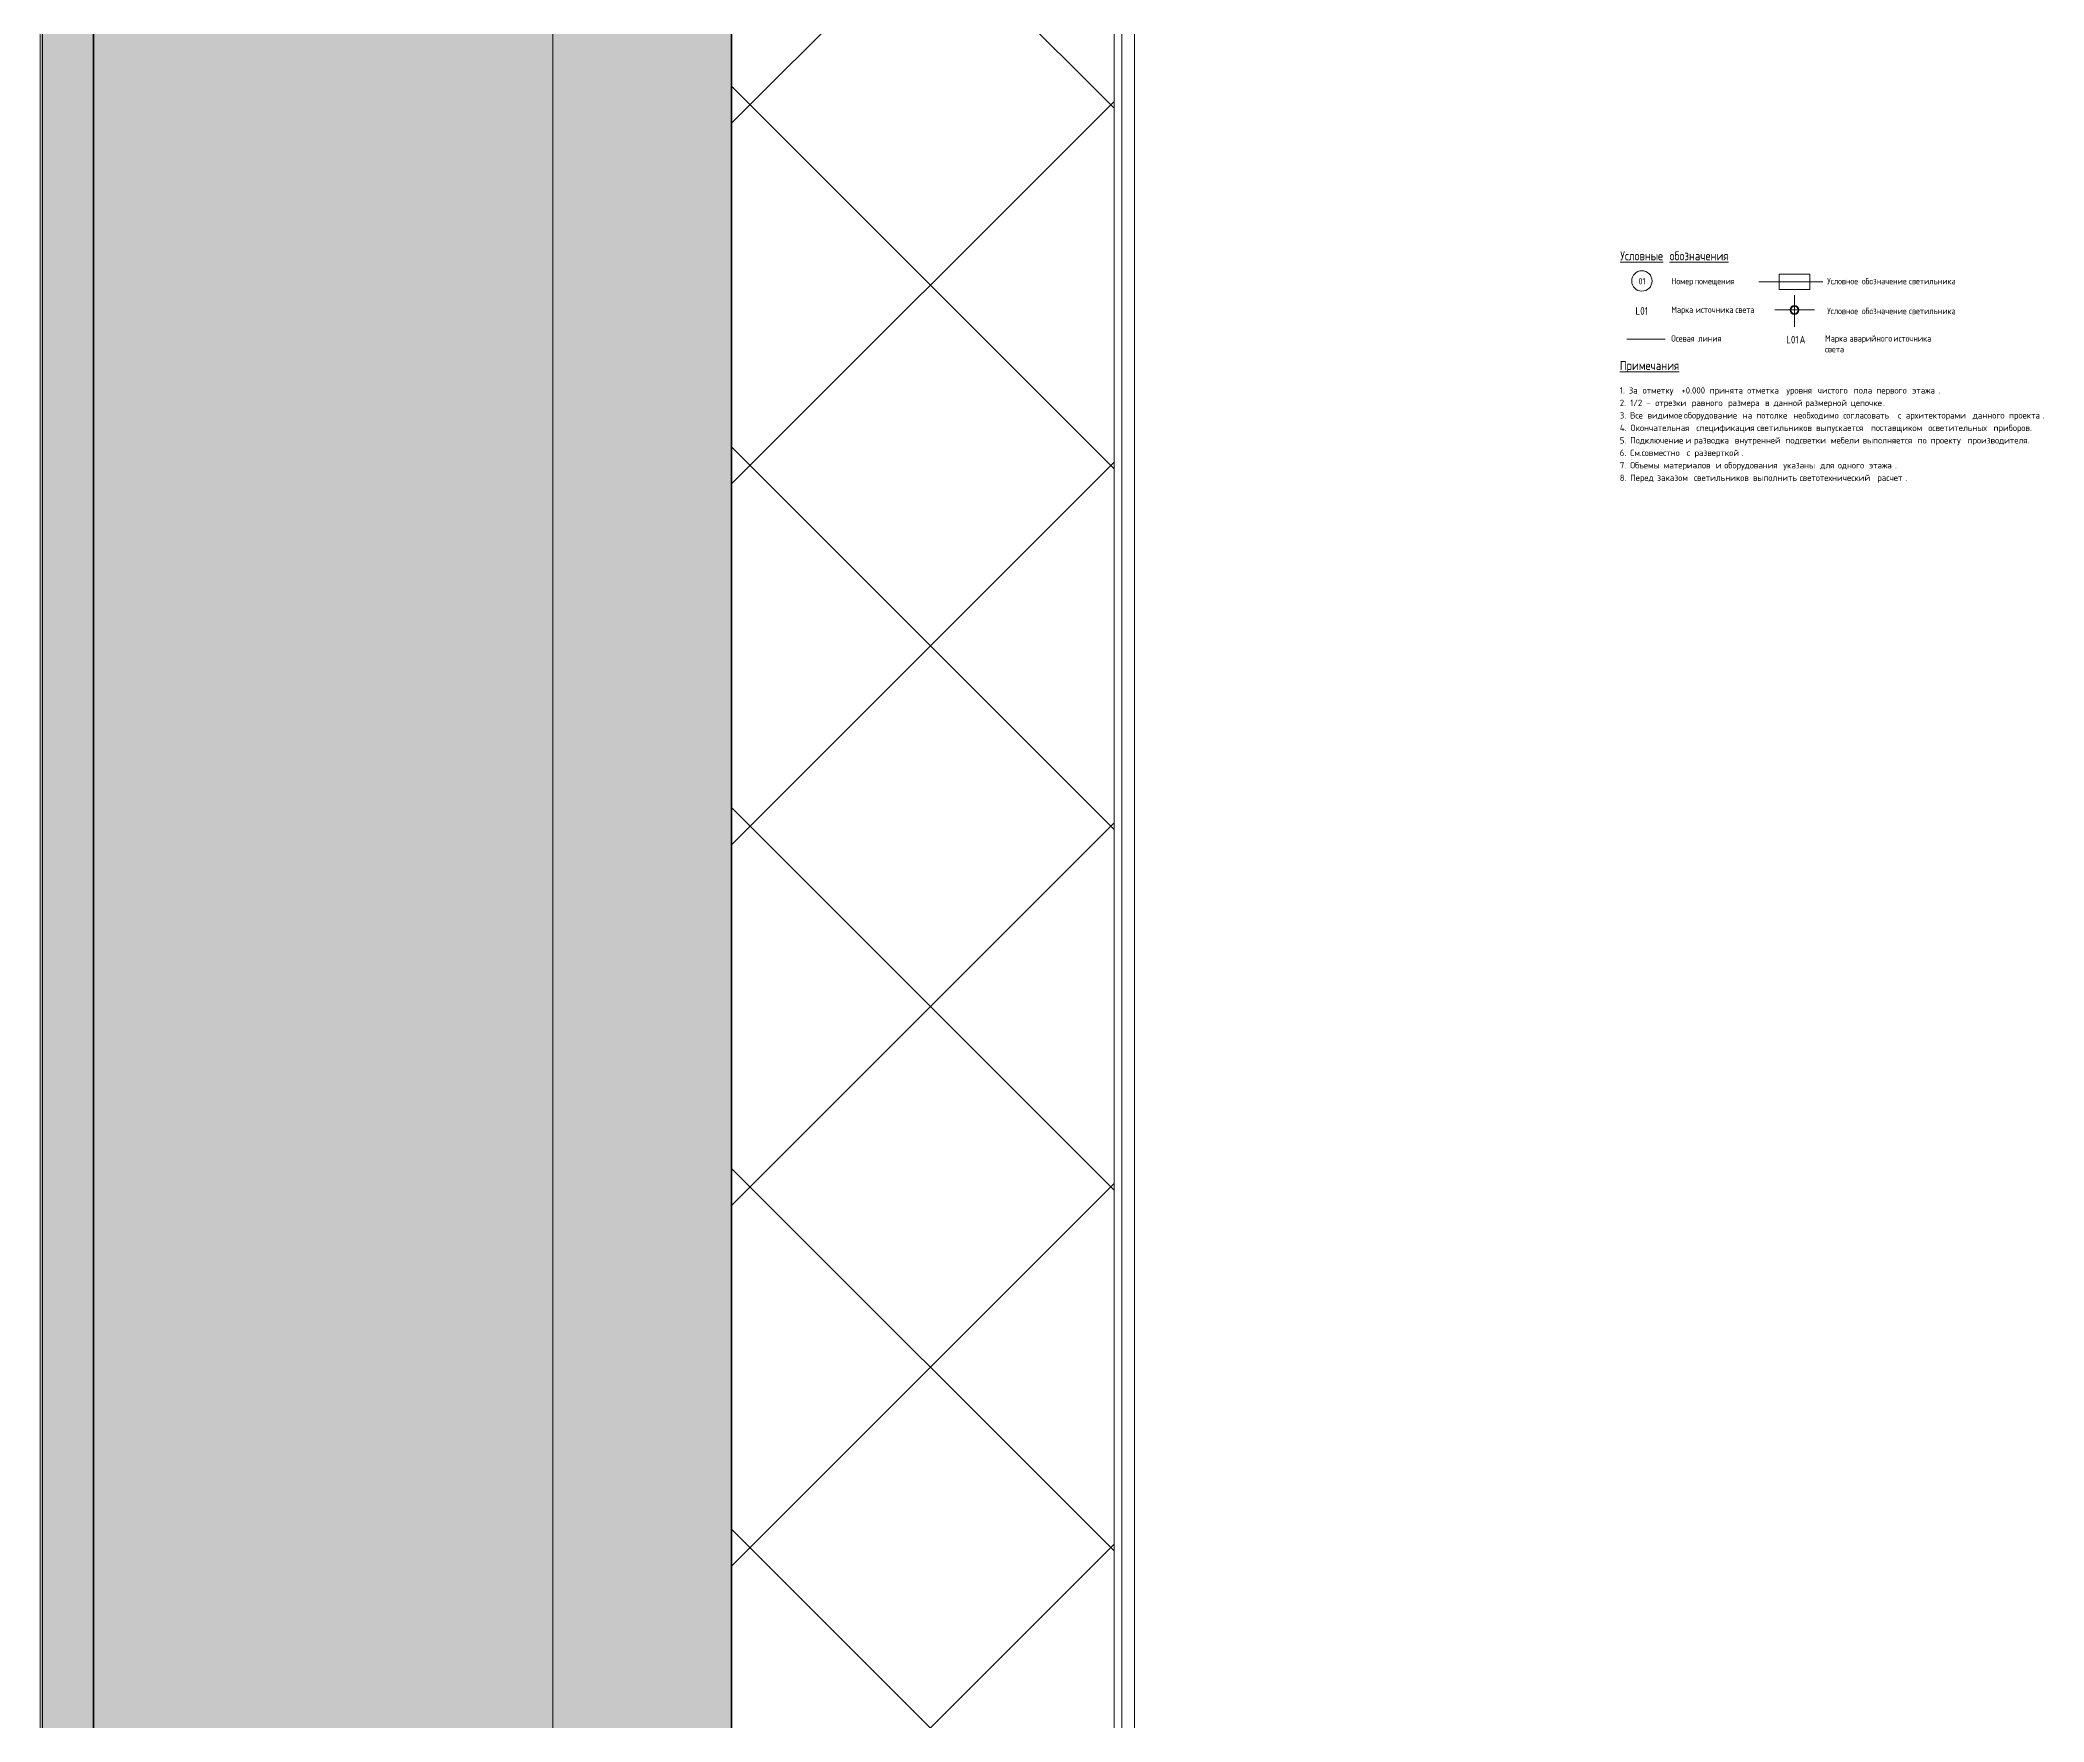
# Model space of a CAD drawing. Header units: millimetres. Extents: x 81682 to 274809, y -8553 to 29000.
# Drawn here: x 124809 to 125595, y 2548 to 3207 of the extents above; entities that cross this region are included whole.
import ezdxf

# ---------------------------------------------------------------- set-up
doc = ezdxf.new("R2010")
doc.units = ezdxf.units.MM
doc.linetypes.add('ADSK_Штрих_ш2 п1', pattern=[300, 200, -100])
doc.linetypes.add('Осевая', pattern=[3175, 635, -476.25, 1587.5, -476.25])
for name, color, linetype, lineweight in [('A-DETL', 7, 'Continuous', 9), ('A-DETL-1', 7, 'ADSK_Штрих_ш2 п1', 9), ('A-WALL', 7, 'Continuous', 9), ('G-ANNO-TEXT', 7, 'Continuous', 9), ('I-WALL', 7, 'Continuous', 9), ('Оси-2', 7, 'Осевая', 9)]:
    doc.layers.add(name, color=color, linetype=linetype, lineweight=lineweight)
for name, color, linetype, lineweight, true_color in [('A-WALL-3', 254, 'Continuous', 35, 0xbebebe), ('A-WALL-5', 254, 'Continuous', 13, 0xbebebe), ('A-WALL-6', 7, 'Continuous', 25, 0x3c3c3c), ('A-WALL-FNSH-1', 254, 'Continuous', 9, 0xbebebe), ('A-WALL-FNSH-2', 254, 'Continuous', 13, 0xbebebe), ('A-WALL-FNSH-3', 7, 'Continuous', 13, 0x3c3c3c), ('G-ANNO-TEXT-1', 1, 'Continuous', 9, 0xff0000)]:
    doc.layers.add(name, color=color, linetype=linetype, lineweight=lineweight, true_color=true_color)
doc.styles.add('GOST Common_2', font='GOST_Common.ttf', dxfattribs={"width": 0.9, "height": 3.5})
doc.styles.add('GOST Common_3', font='GOST_Common.ttf', dxfattribs={"width": 0.9, "height": 3})
doc.styles.add('GOST Common_4', font='GOST_Common.ttf', dxfattribs={"width": 0.9, "height": 2.5})
doc.styles.add('ISOCPEUR_4', font='isocpeur.ttf', dxfattribs={"height": 2.5})

msp = doc.modelspace()

# ---------------------------------------------------------------- hatches: boundary and pattern name
at = {"layer": 'A-WALL'}
h = msp.add_hatch(dxfattribs=at)
h.set_pattern_fill('FP_1', color=256, style=0, pattern_type=2)
h.set_pattern_definition([(45, (0, 0), (-70.71068, 70.71068), []), (135, (0, 0), (-70.71068, -70.71068), [])])
h.paths.add_polyline_path([(125080, -250), (125230, -250), (125230, 21400), (125080, 21400), (125080, -100)])
at = {"layer": 'I-WALL'}
h = msp.add_hatch(dxfattribs=at)
h.set_pattern_fill('FP_21', color=256, style=0, pattern_type=2)
h.set_pattern_definition([(0, (0, 0), (121.92, 30.48), [10.058, -81.382, 10.058, -81.382, -487.68]), (0, (0, 0), (121.92, 30.48), [-182.88, 10.058, -172.822, 10.058, -81.382, -213.36]), (0, (0, 0), (121.92, 30.48), [-457.2, 10.058, -50.902, 10.058, -142.342]), (120, (45.72, 15.24), (-87.356454, 90.345817), [10.058, -81.382, 10.058, -81.382, -487.68]), (120, (45.72, 15.24), (-87.356454, 90.345817), [-182.88, 10.058, -172.822, 10.058, -81.382, -213.36]), (120, (45.72, 15.24), (-87.356454, 90.345817), [-457.2, 10.058, -50.902, 10.058, -142.342]), (240, (60.96, 76.2), (-34.563546, -120.825817), [10.058, -81.382, 10.058, -81.382, -487.68]), (240, (60.96, 76.2), (-34.563546, -120.825817), [-182.88, 10.058, -172.822, 10.058, -81.382, -213.36]), (240, (60.96, 76.2), (-34.563546, -120.825817), [-457.2, 10.058, -50.902, 10.058, -142.342])])
h.paths.add_polyline_path([(124830, 160), (124830, 7701.04), (124810, 7700.04), (124810, 160)])
h = msp.add_hatch(dxfattribs=at)
h.set_pattern_fill('FP_3', color=256, style=0, pattern_type=2)
h.set_pattern_definition([(45, (0, 0), (-57.024626, 57.024626), []), (45, (57.025, 0), (-57.024626, 57.024626), [100.806, -20.161, 3.353, -16.808])])
h.paths.add_polyline_path([(124830, -100), (125080, -100), (125080, 7701.04), (124830, 7700.04), (124830, 150)])

# ---------------------------------------------------------------- linework, layer by layer
at = {"layer": 'A-DETL'}
for p, q in [((125490.74, 3109.69), (125490.74, 3115.69)), ((125490.74, 3115.69), (125502.74, 3115.69)), ((125502.74, 3115.69), (125502.74, 3109.69)), ((125490.74, 3109.69), (125502.74, 3109.69)), ((125496.74, 3101.59), (125496.74, 3103.59)), ((125496.74, 3101.59), (125494.74, 3101.59)), ((125496.74, 3101.59), (125496.74, 3099.59)), ((125496.74, 3101.59), (125498.74, 3101.59))]:
    msp.add_line(p, q, dxfattribs=at)
for centre, radius in [((125436.94, 3112.97), 4), ((125496.74, 3101.59), 1.74), ((125496.74, 3101.59), 1.45)]:
    msp.add_circle(centre, radius, dxfattribs=at)
at = {"layer": 'A-DETL-1'}
for p, q in [((125507.81, 3112.69), (125482.81, 3112.69)), ((125496.74, 3094.98), (125496.74, 3107.43)), ((125504.66, 3101.59), (125489.03, 3101.59)), ((125431.03, 3090.15), (125446.03, 3090.15))]:
    msp.add_line(p, q, dxfattribs=at)
at = {"layer": 'A-WALL'}
msp.add_line((125230, -250), (125230, 21550), dxfattribs=at)
at = {"layer": 'A-WALL-3'}
for p, q in [((125080, -100), (125080, 21400)), ((124830, 10380), (124830, 150))]:
    msp.add_line(p, q, dxfattribs=at)
at = {"layer": 'A-WALL-5'}
msp.add_line((125080, 10600), (125080, -100), dxfattribs=at)
at = {"layer": 'A-WALL-6'}
msp.add_line((124810, 170), (124810, 7701.04), dxfattribs=at)
at = {"layer": 'A-WALL-FNSH-1'}
msp.add_line((125238, -258), (125238, 21558), dxfattribs=at)
at = {"layer": 'A-WALL-FNSH-2'}
msp.add_line((125233, -253), (125233, 21553), dxfattribs=at)
at = {"layer": 'A-WALL-FNSH-3'}
msp.add_line((124809, 7701.04), (124809, 171), dxfattribs=at)
at = {"layer": 'Оси-2'}
msp.add_line((125010, 593.74), (125010, 18900), dxfattribs=at)

# ---------------------------------------------------------------- texts
at = {"layer": 'G-ANNO-TEXT', "attachment_point": 1}
for s, insert, char_height, width, style in [('\\LУсловные', (125428.45, 3124.57), 3.5, 22.1506, 'GOST Common_2'), ('\\L\\fGOST Common|b0|i0|c204|p34|;\\W.9;\\L ', (125446.72, 3124.57), 3.5, 1.2987, 'GOST Common_2'), ('\\Lобозначения', (125447.79, 3124.57), 3.5, 30.1595, 'GOST Common_2'), ('01', (125435.62, 3114.15), 2.5, 3.319, 'GOST Common_4'), ('Номер', (125448.44, 3114.15), 2.5, 10.1734, 'GOST Common_4'), ('\\fGOST Common|b0|i0|c204|p34|;\\W.9; ', (125456.83, 3114.15), 2.5, 0.938, 'GOST Common_4'), ('помещения', (125457.61, 3114.15), 2.5, 18.543, 'GOST Common_4'), ('Условное', (125509.58, 3114.15), 2.5, 15.5127, 'GOST Common_4'), ('\\fGOST Common|b0|i0|c204|p34|;\\W.9; ', (125522.38, 3114.15), 2.5, 0.938, 'GOST Common_4'), ('обозначение', (125523.15, 3114.15), 2.5, 21.5013, 'GOST Common_4'), ('\\fGOST Common|b0|i0|c204|p34|;\\W.9; ', (125540.89, 3114.15), 2.5, 0.938, 'GOST Common_4'), ('светильника', (125541.66, 3114.15), 2.5, 21.862, 'GOST Common_4'), ('Марка', (125448.44, 3102.95), 2.5, 10.6785, 'GOST Common_4'), ('\\fGOST Common|b0|i0|c204|p34|;\\W.9; ', (125457.25, 3102.95), 2.5, 0.938, 'GOST Common_4'), ('\\fGOST Common|b0|i0|c204|p34|;\\W.9; ', (125472.85, 3102.95), 2.5, 0.938, 'GOST Common_4'), ('источника', (125458.03, 3102.95), 2.5, 17.9658, 'GOST Common_4'), ('света', (125473.62, 3102.95), 2.5, 10.1734, 'GOST Common_4'), ('Условное', (125509.58, 3102.45), 2.5, 15.5127, 'GOST Common_4'), ('\\fGOST Common|b0|i0|c204|p34|;\\W.9; ', (125522.38, 3102.45), 2.5, 0.938, 'GOST Common_4'), ('обозначение', (125523.15, 3102.45), 2.5, 21.5013, 'GOST Common_4'), ('\\fGOST Common|b0|i0|c204|p34|;\\W.9; ', (125540.89, 3102.45), 2.5, 0.938, 'GOST Common_4'), ('светильника', (125541.66, 3102.45), 2.5, 21.862, 'GOST Common_4'), ('Осевая', (125448.44, 3091.7), 2.5, 11.8329, 'GOST Common_4'), ('\\fGOST Common|b0|i0|c204|p34|;\\W.9; ', (125458.2, 3091.7), 2.5, 0.938, 'GOST Common_4'), ('линия', (125458.98, 3091.7), 2.5, 9.7405, 'GOST Common_4'), ('Марка', (125508.72, 3091.7), 2.5, 10.6785, 'GOST Common_4'), ('\\fGOST Common|b0|i0|c204|p34|;\\W.9; ', (125517.54, 3091.7), 2.5, 0.938, 'GOST Common_4'), ('аварийного', (125518.31, 3091.7), 2.5, 19.9139, 'GOST Common_4'), ('\\fGOST Common|b0|i0|c204|p34|;\\W.9; ', (125534.74, 3091.7), 2.5, 0.938, 'GOST Common_4'), ('источника', (125535.51, 3091.7), 2.5, 17.9658, 'GOST Common_4'), ('\\fGOST Common|b0|i0|c204|p34|;\\W.9; ', (125550.34, 3091.7), 2.5, 0.938, 'GOST Common_4'), ('\\LПримечания', (125428.27, 3081.57), 3.5, 28.4278, 'GOST Common_2'), ('света', (125508.72, 3087.47), 2.5, 10.1734, 'GOST Common_4'), ('1. ', (125428.27, 3071.32), 2.5, 4.2489, 'ISOCPEUR_4'), ('2. 1/2 ', (125428.27, 3066.43), 2.5, 12.5865, 'ISOCPEUR_4'), ('За', (125431.78, 3071.32), 2.5, 4.73, 'ISOCPEUR_4'), ('\\fISOCPEUR|b0|i0|c204|p34|; ', (125435.68, 3071.32), 2.5, 1.8439, 'ISOCPEUR_4'), ('отметку', (125437.2, 3071.32), 2.5, 16.5148, 'ISOCPEUR_4'), ('\\fISOCPEUR|b0|i0|c204|p34|;–', (125438.66, 3066.43), 2.5, 2.4051, 'ISOCPEUR_4'), ('\\fISOCPEUR|b0|i0|c204|p34|; ', (125440.64, 3066.43), 2.5, 1.8439, 'ISOCPEUR_4'), ('отрезки', (125442.16, 3066.43), 2.5, 15.5527, 'ISOCPEUR_4'), (' +0.000 ', (125450.83, 3071.32), 2.5, 15.3924, 'ISOCPEUR_4'), ('\\fISOCPEUR|b0|i0|c204|p34|; ', (125454.99, 3066.43), 2.5, 1.8439, 'ISOCPEUR_4'), ('равного', (125456.52, 3066.43), 2.5, 15.3924, 'ISOCPEUR_4'), ('принята', (125463.53, 3071.32), 2.5, 15.9536, 'ISOCPEUR_4'), ('\\fISOCPEUR|b0|i0|c204|p34|; ', (125469.22, 3066.43), 2.5, 1.8439, 'ISOCPEUR_4'), ('размера', (125470.74, 3066.43), 2.5, 15.7131, 'ISOCPEUR_4'), ('\\fISOCPEUR|b0|i0|c204|p34|; ', (125476.69, 3071.32), 2.5, 1.8439, 'ISOCPEUR_4'), ('отметка', (125478.21, 3071.32), 2.5, 16.7553, 'ISOCPEUR_4'), ('\\fISOCPEUR|b0|i0|c204|p34|; ', (125483.7, 3066.43), 2.5, 1.8439, 'ISOCPEUR_4'), ('\\fISOCPEUR|b0|i0|c204|p34|;в', (125485.22, 3066.43), 2.5, 2.1646, 'ISOCPEUR_4'), ('\\fISOCPEUR|b0|i0|c204|p34|; ', (125487.01, 3066.43), 2.5, 1.8439, 'ISOCPEUR_4'), ('данной', (125488.53, 3066.43), 2.5, 13.2278, 'ISOCPEUR_4'), ('\\fISOCPEUR|b0|i0|c204|p34|; ', (125492.04, 3071.32), 2.5, 1.8439, 'ISOCPEUR_4'), ('уровня', (125493.56, 3071.32), 2.5, 12.9873, 'ISOCPEUR_4'), ('\\fISOCPEUR|b0|i0|c204|p34|; ', (125499.44, 3066.43), 2.5, 1.8439, 'ISOCPEUR_4'), ('размерной', (125500.97, 3066.43), 2.5, 19.8017, 'ISOCPEUR_4'), ('\\fISOCPEUR|b0|i0|c204|p34|; ', (125504.27, 3071.32), 2.5, 1.8439, 'ISOCPEUR_4'), ('чистого', (125505.79, 3071.32), 2.5, 15.3924, 'ISOCPEUR_4'), ('\\fISOCPEUR|b0|i0|c204|p34|; ', (125517.3, 3066.43), 2.5, 1.8439, 'ISOCPEUR_4'), ('\\fISOCPEUR|b0|i0|c204|p34|; ', (125518.49, 3071.32), 2.5, 1.8439, 'ISOCPEUR_4'), ('цепочке', (125518.82, 3066.43), 2.5, 15.3924, 'ISOCPEUR_4'), ('пола', (125520.02, 3071.32), 2.5, 8.8987, 'ISOCPEUR_4'), ('\\fISOCPEUR|b0|i0|c204|p34|; ', (125527.36, 3071.32), 2.5, 1.8439, 'ISOCPEUR_4'), ('первого', (125528.88, 3071.32), 2.5, 15.1519, 'ISOCPEUR_4'), ('\\fISOCPEUR|b0|i0|c204|p34|;.', (125531.52, 3066.43), 2.5, 0.8819, 'ISOCPEUR_4'), ('\\fISOCPEUR|b0|i0|c204|p34|; ', (125541.38, 3071.32), 2.5, 1.8439, 'ISOCPEUR_4'), ('этажа', (125542.9, 3071.32), 2.5, 12.4262, 'ISOCPEUR_4'), ('\\fISOCPEUR|b0|i0|c204|p34|;.', (125553.15, 3071.32), 2.5, 0.8819, 'ISOCPEUR_4'), ('3. ', (125428.27, 3061.53), 2.5, 4.8903, 'ISOCPEUR_4'), ('4. ', (125428.27, 3056.64), 2.5, 5.1308, 'ISOCPEUR_4'), ('Все', (125432.31, 3061.53), 2.5, 6.4135, 'ISOCPEUR_4'), ('Окончательная', (125432.5, 3056.64), 2.5, 29.4219, 'ISOCPEUR_4'), ('\\fISOCPEUR|b0|i0|c204|p34|; ', (125437.6, 3061.53), 2.5, 1.8439, 'ISOCPEUR_4'), ('видимое', (125439.12, 3061.53), 2.5, 15.3924, 'ISOCPEUR_4'), ('\\fISOCPEUR|b0|i0|c204|p34|; ', (125451.82, 3061.53), 2.5, 1.8439, 'ISOCPEUR_4'), ('оборудование', (125453.34, 3061.53), 2.5, 26.2152, 'ISOCPEUR_4'), ('\\fISOCPEUR|b0|i0|c204|p34|; ', (125456.78, 3056.64), 2.5, 1.8439, 'ISOCPEUR_4'), ('спецификация', (125458.3, 3056.64), 2.5, 26.9367, 'ISOCPEUR_4'), ('\\fISOCPEUR|b0|i0|c204|p34|; ', (125474.97, 3061.53), 2.5, 1.8439, 'ISOCPEUR_4'), ('на', (125476.49, 3061.53), 2.5, 4.5696, 'ISOCPEUR_4'), ('\\fISOCPEUR|b0|i0|c204|p34|; ', (125480.26, 3061.53), 2.5, 1.8439, 'ISOCPEUR_4'), ('\\fISOCPEUR|b0|i0|c204|p34|; ', (125480.53, 3056.64), 2.5, 1.8439, 'ISOCPEUR_4'), ('потолке', (125481.78, 3061.53), 2.5, 15.7131, 'ISOCPEUR_4'), ('светильников', (125482.05, 3056.64), 2.5, 26.2152, 'ISOCPEUR_4'), ('\\fISOCPEUR|b0|i0|c204|p34|; ', (125494.75, 3061.53), 2.5, 1.8439, 'ISOCPEUR_4'), ('необходимо', (125496.27, 3061.53), 2.5, 21.8861, 'ISOCPEUR_4'), ('\\fISOCPEUR|b0|i0|c204|p34|; ', (125503.68, 3056.64), 2.5, 1.8439, 'ISOCPEUR_4'), ('выпускается', (125505.2, 3056.64), 2.5, 24.211, 'ISOCPEUR_4'), ('\\fISOCPEUR|b0|i0|c204|p34|; ', (125514.33, 3061.53), 2.5, 1.8439, 'ISOCPEUR_4'), ('согласовать', (125515.85, 3061.53), 2.5, 24.211, 'ISOCPEUR_4'), ('\\fISOCPEUR|b0|i0|c204|p34|; ', (125525.17, 3056.64), 2.5, 1.8439, 'ISOCPEUR_4'), ('поставщиком', (125526.7, 3056.64), 2.5, 25.4135, 'ISOCPEUR_4'), ('\\fISOCPEUR|b0|i0|c204|p34|; ', (125535.82, 3061.53), 2.5, 1.8439, 'ISOCPEUR_4'), ('\\fISOCPEUR|b0|i0|c204|p34|;с', (125537.35, 3061.53), 2.5, 1.8439, 'ISOCPEUR_4'), ('\\fISOCPEUR|b0|i0|c204|p34|; ', (125538.87, 3061.53), 2.5, 1.8439, 'ISOCPEUR_4'), ('архитекторами', (125540.39, 3061.53), 2.5, 29.9831, 'ISOCPEUR_4'), ('\\fISOCPEUR|b0|i0|c204|p34|; ', (125547.66, 3056.64), 2.5, 1.8439, 'ISOCPEUR_4'), ('осветительных', (125549.19, 3056.64), 2.5, 29.1814, 'ISOCPEUR_4'), ('\\fISOCPEUR|b0|i0|c204|p34|; ', (125565.13, 3061.53), 2.5, 1.8439, 'ISOCPEUR_4'), ('данного', (125566.65, 3061.53), 2.5, 15.3924, 'ISOCPEUR_4'), ('\\fISOCPEUR|b0|i0|c204|p34|; ', (125573.26, 3056.64), 2.5, 1.8439, 'ISOCPEUR_4'), ('приборов', (125574.78, 3056.64), 2.5, 17.3165, 'ISOCPEUR_4'), ('\\fISOCPEUR|b0|i0|c204|p34|; ', (125579.35, 3061.53), 2.5, 1.8439, 'ISOCPEUR_4'), ('проекта', (125580.87, 3061.53), 2.5, 15.9536, 'ISOCPEUR_4'), ('\\fISOCPEUR|b0|i0|c204|p34|;.', (125594.03, 3061.53), 2.5, 0.8819, 'ISOCPEUR_4'), ('5. ', (125428.27, 3051.74), 2.5, 4.8903, 'ISOCPEUR_4'), ('Подключение', (125432.31, 3051.74), 2.5, 24.4515, 'ISOCPEUR_4'), ('\\fISOCPEUR|b0|i0|c204|p34|; ', (125452.48, 3051.74), 2.5, 1.8439, 'ISOCPEUR_4'), ('\\fISOCPEUR|b0|i0|c204|p34|;и', (125454, 3051.74), 2.5, 2.1646, 'ISOCPEUR_4'), ('\\fISOCPEUR|b0|i0|c204|p34|; ', (125455.79, 3051.74), 2.5, 1.8439, 'ISOCPEUR_4'), ('разводка', (125457.31, 3051.74), 2.5, 17.6371, 'ISOCPEUR_4'), ('\\fISOCPEUR|b0|i0|c204|p34|; ', (125471.86, 3051.74), 2.5, 1.8439, 'ISOCPEUR_4'), ('внутренней', (125473.38, 3051.74), 2.5, 22.2067, 'ISOCPEUR_4'), ('\\fISOCPEUR|b0|i0|c204|p34|; ', (125491.71, 3051.74), 2.5, 1.8439, 'ISOCPEUR_4'), ('подсветки', (125493.23, 3051.74), 2.5, 19.7215, 'ISOCPEUR_4'), ('\\fISOCPEUR|b0|i0|c204|p34|; ', (125509.5, 3051.74), 2.5, 1.8439, 'ISOCPEUR_4'), ('мебели', (125511.02, 3051.74), 2.5, 13.2278, 'ISOCPEUR_4'), ('\\fISOCPEUR|b0|i0|c204|p34|; ', (125521.93, 3051.74), 2.5, 1.8439, 'ISOCPEUR_4'), ('выполняется', (125523.46, 3051.74), 2.5, 24.2911, 'ISOCPEUR_4'), ('\\fISOCPEUR|b0|i0|c204|p34|; ', (125543.5, 3051.74), 2.5, 1.8439, 'ISOCPEUR_4'), ('по', (125545.02, 3051.74), 2.5, 4.3291, 'ISOCPEUR_4'), ('\\fISOCPEUR|b0|i0|c204|p34|; ', (125548.59, 3051.74), 2.5, 1.8439, 'ISOCPEUR_4'), ('проекту', (125550.11, 3051.74), 2.5, 15.7131, 'ISOCPEUR_4'), ('\\fISOCPEUR|b0|i0|c204|p34|; ', (125563.08, 3051.74), 2.5, 1.8439, 'ISOCPEUR_4'), ('производителя', (125564.6, 3051.74), 2.5, 28.5401, 'ISOCPEUR_4'), ('\\fISOCPEUR|b0|i0|c204|p34|;.', (125588.15, 3051.74), 2.5, 0.8819, 'ISOCPEUR_4'), ('\\fISOCPEUR|b0|i0|c204|p34|;.', (125589.07, 3056.64), 2.5, 0.8819, 'ISOCPEUR_4'), ('7. ', (125428.27, 3041.95), 2.5, 4.8903, 'ISOCPEUR_4'), ('6. ', (125428.27, 3046.85), 2.5, 4.8903, 'ISOCPEUR_4'), ('Объемы', (125432.31, 3041.95), 2.5, 14.1097, 'ISOCPEUR_4'), ('См', (125432.31, 3046.85), 2.5, 4.5696, 'ISOCPEUR_4'), ('\\fISOCPEUR|b0|i0|c204|p34|;.', (125436.08, 3046.85), 2.5, 0.8819, 'ISOCPEUR_4'), ('совместно', (125436.8, 3046.85), 2.5, 19.6413, 'ISOCPEUR_4'), ('\\fISOCPEUR|b0|i0|c204|p34|; ', (125443.95, 3041.95), 2.5, 1.8439, 'ISOCPEUR_4'), ('материалов', (125445.47, 3041.95), 2.5, 22.9283, 'ISOCPEUR_4'), ('\\fISOCPEUR|b0|i0|c204|p34|; ', (125453.01, 3046.85), 2.5, 1.8439, 'ISOCPEUR_4'), ('\\fISOCPEUR|b0|i0|c204|p34|;с', (125454.53, 3046.85), 2.5, 1.8439, 'ISOCPEUR_4'), ('\\fISOCPEUR|b0|i0|c204|p34|; ', (125456.05, 3046.85), 2.5, 1.8439, 'ISOCPEUR_4'), ('разверткой', (125457.57, 3046.85), 2.5, 22.2869, 'ISOCPEUR_4'), ('\\fISOCPEUR|b0|i0|c204|p34|; ', (125464.39, 3041.95), 2.5, 1.8439, 'ISOCPEUR_4'), ('\\fISOCPEUR|b0|i0|c204|p34|;и', (125465.91, 3041.95), 2.5, 2.1646, 'ISOCPEUR_4'), ('\\fISOCPEUR|b0|i0|c204|p34|; ', (125467.69, 3041.95), 2.5, 1.8439, 'ISOCPEUR_4'), ('оборудования', (125469.22, 3041.95), 2.5, 26.2152, 'ISOCPEUR_4'), ('\\fISOCPEUR|b0|i0|c204|p34|;.', (125475.96, 3046.85), 2.5, 0.8819, 'ISOCPEUR_4'), ('\\fISOCPEUR|b0|i0|c204|p34|; ', (125490.85, 3041.95), 2.5, 1.8439, 'ISOCPEUR_4'), ('указаны', (125492.37, 3041.95), 2.5, 15.7131, 'ISOCPEUR_4'), ('\\fISOCPEUR|b0|i0|c204|p34|; ', (125505.33, 3041.95), 2.5, 1.8439, 'ISOCPEUR_4'), ('для', (125506.85, 3041.95), 2.5, 6.4937, 'ISOCPEUR_4'), ('\\fISOCPEUR|b0|i0|c204|p34|; ', (125512.21, 3041.95), 2.5, 1.8439, 'ISOCPEUR_4'), ('одного', (125513.73, 3041.95), 2.5, 12.9873, 'ISOCPEUR_4'), ('\\fISOCPEUR|b0|i0|c204|p34|; ', (125524.45, 3041.95), 2.5, 1.8439, 'ISOCPEUR_4'), ('этажа', (125525.97, 3041.95), 2.5, 12.4262, 'ISOCPEUR_4'), ('8. ', (125428.27, 3037.06), 2.5, 4.8903, 'ISOCPEUR_4'), ('Перед', (125432.31, 3037.06), 2.5, 11.0633, 'ISOCPEUR_4'), ('\\fISOCPEUR|b0|i0|c204|p34|; ', (125441.43, 3037.06), 2.5, 1.8439, 'ISOCPEUR_4'), ('заказом', (125442.96, 3037.06), 2.5, 15.5527, 'ISOCPEUR_4'), ('\\fISOCPEUR|b0|i0|c204|p34|; ', (125455.79, 3037.06), 2.5, 1.8439, 'ISOCPEUR_4'), ('светильников', (125457.31, 3037.06), 2.5, 26.2152, 'ISOCPEUR_4'), ('\\fISOCPEUR|b0|i0|c204|p34|; ', (125478.94, 3037.06), 2.5, 1.8439, 'ISOCPEUR_4'), ('выполнить', (125480.46, 3037.06), 2.5, 20.2827, 'ISOCPEUR_4'), ('\\fISOCPEUR|b0|i0|c204|p34|; ', (125497.2, 3037.06), 2.5, 1.8439, 'ISOCPEUR_4'), ('светотехнический', (125498.72, 3037.06), 2.5, 35.1139, 'ISOCPEUR_4'), ('\\fISOCPEUR|b0|i0|c204|p34|; ', (125527.69, 3037.06), 2.5, 1.8439, 'ISOCPEUR_4'), ('расчет', (125529.21, 3037.06), 2.5, 13.4683, 'ISOCPEUR_4'), ('\\fISOCPEUR|b0|i0|c204|p34|;.', (125536.22, 3041.95), 2.5, 0.8819, 'ISOCPEUR_4'), ('\\fISOCPEUR|b0|i0|c204|p34|;.', (125540.32, 3037.06), 2.5, 0.8819, 'ISOCPEUR_4')]:
    msp.add_mtext(s, dxfattribs=dict(at, insert=insert, char_height=char_height, width=width, style=style))
at = {"layer": 'G-ANNO-TEXT-1', "char_height": 3, "attachment_point": 1, "style": 'GOST Common_3'}
for s, insert, width in [('L01', (125434.41, 3102.72), 6.3494), ('L01', (125493.5, 3091.47), 6.3494), ('\\fGOST Common|b0|i0|c204|p34|;\\W.9;А', (125498.74, 3091.47), 2.9582)]:
    msp.add_mtext(s, dxfattribs=dict(at, insert=insert, width=width))

doc.saveas('drawing.dxf')
